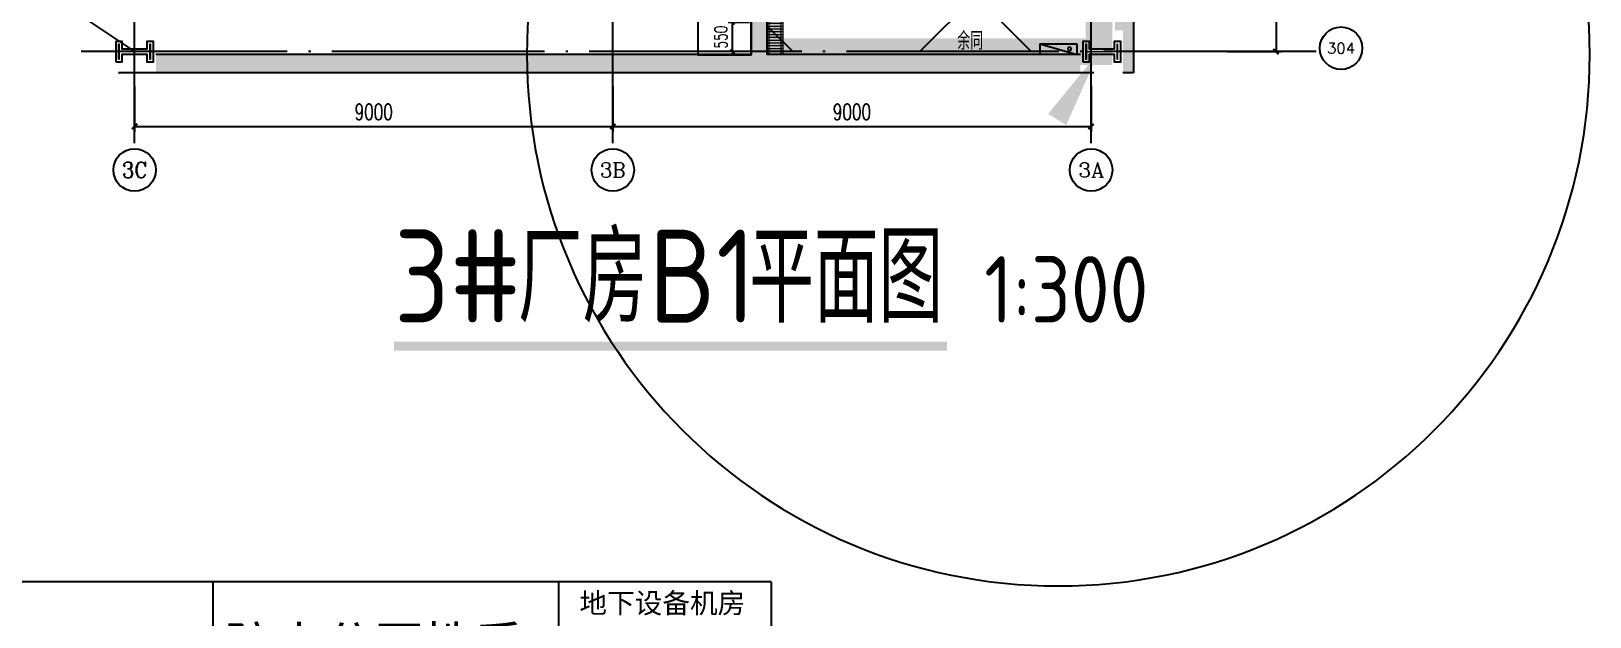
# Model space of a CAD drawing. Extents: x -821772 to -21949, y 506164 to 1049594.
# Drawn here: x -118800 to -89469, y 572038 to 583055 of the extents above; entities that cross this region are included whole.
import ezdxf
from ezdxf.enums import TextEntityAlignment as Align
from ezdxf.xclip import XClip

# ---------------------------------------------------------------- set-up
doc = ezdxf.new("R2010")
doc.units = 0
doc.header["$LTSCALE"] = 1000
doc.header["$MEASUREMENT"] = 0
doc.header["$XCLIPFRAME"] = 2
for name, pattern in [('10平面20250807_t3$0$DASH', [0.35, 0.25, -0.1]), ('10平面20250807_t3$0$DOTE', [2.42, 2, -0.2, 0.02, -0.2]), ('DASH', [0.35, 0.25, -0.1])]:
    doc.linetypes.add(name, pattern=pattern)
doc.layers.get('Defpoints').update_dxf_attribs({"color": 210})
for name, color, linetype, lineweight in [('1-防火分区线', 201, 'DASH', 50), ('10平面20250807_t3$0$A-WALL-HATCH', 8, 'Continuous', 13), ('10平面20250807_t3$0$S-col', 8, 'Continuous', 0)]:
    doc.layers.add(name, color=color, linetype=linetype, lineweight=lineweight)
for name, color, linetype in [('10平面20250807_t3$0$A-AXIS-D', 8, 'Continuous'), ('10平面20250807_t3$0$A-AXIS-DOTE', 8, '10平面20250807_t3$0$DOTE'), ('10平面20250807_t3$0$A-AXIS-DP', 8, 'Continuous'), ('10平面20250807_t3$0$A-HATCH-2', 8, 'Continuous'), ('10平面20250807_t3$0$A-LIN-V', 8, 'Continuous'), ('10平面20250807_t3$0$AS-COLN', 8, 'Continuous'), ('10平面20250807_t3$0$AS-WALL', 8, 'Continuous'), ('10平面20250807_t3$0$DIM_SYMB', 8, 'Continuous'), ('10平面20250807_t3$0$PUB_TEXT', 8, 'Continuous'), ('10平面20250807_t3$0$SB_ZF消火栓', 10, 'Continuous'), ('10平面20250807_t3$0$SB_ZF消火栓M', 10, 'Continuous'), ('10平面20250807_t3$0$建-墙-填充', 8, 'Continuous'), ('DIM_SYMB', 3, 'Continuous'), ('PUB_HATCH', 8, 'Continuous'), ('SPACE', 7, 'Continuous')]:
    doc.layers.add(name, color=color, linetype=linetype)
doc.styles.add('10平面20250807_t3$0$_TCH_AXIS', font='COMPLEX', dxfattribs={"bigfont": 'GBCBIG'})
doc.styles.add('10平面20250807_t3$0$_TCH_DIM', font='SIMPLEX', dxfattribs={"bigfont": 'GBCBIG'})
doc.styles.add('10平面20250807_t3$0$_TCH_DIM_T3', font='SIMPLEX', dxfattribs={"width": 0.705882, "bigfont": 'GBCBIG'})
doc.styles.add('10平面20250807_t3$0$A-DIM_T3', font='SIMPLEX', dxfattribs={"width": 0.705882, "bigfont": 'GBCBIG'})
doc.styles.add('10平面20250807_t3$0$Standard', font='gbenor.shx', dxfattribs={"bigfont": 'gbcbig.shx'})
doc.styles.add('分区$0$黑体', font='')
doc.styles.get('分区$0$黑体').set_extended_font_data('SimHei')
doc.dimstyles.new('10平面20250807_t3$0$_TCH_ARCH&&100', dxfattribs={"dimtxt": 297.5, "dimasz": 100, "dimexe": 100, "dimexo": 100, "dimgap": 126.25, "dimtad": 1, "dimdec": 0, "dimzin": 0, "dimdsep": 46, "dimtxsty": '10平面20250807_t3$0$_TCH_DIM_T3', "dimblk": '10平面20250807_t3$0$_ArchTick', "dimcen": 0.09, "dimclrt": 7, "dimazin": 2, "dimtfac": 1, "dimtdec": 0, "dimtix": 1, "dimtmove": 2, "dimatfit": 3, "dimfxl": 0, "dimtolj": 1, "dimtzin": 0, "dimarcsym": 0})
doc.dimstyles.new('10平面20250807_t3$0$_TCH_ARCH&&80', dxfattribs={"dimtxt": 238, "dimasz": 80, "dimexe": 80, "dimexo": 80, "dimgap": 101, "dimtad": 1, "dimdec": 0, "dimzin": 0, "dimdsep": 46, "dimtxsty": '10平面20250807_t3$0$_TCH_DIM_T3', "dimblk": '10平面20250807_t3$0$_ArchTick', "dimcen": 0.09, "dimclrt": 7, "dimazin": 2, "dimtfac": 1, "dimtdec": 0, "dimtix": 1, "dimtmove": 2, "dimatfit": 3, "dimfxl": 0, "dimtolj": 1, "dimtzin": 0, "dimarcsym": 0})
doc.dimstyles.new('10平面20250807_t3$0$A-DIM&&100', dxfattribs={"dimtxt": 297.5, "dimasz": 100, "dimexe": 100, "dimexo": 100, "dimgap": 126.25, "dimtad": 1, "dimdec": 0, "dimzin": 0, "dimdsep": 46, "dimtxsty": '10平面20250807_t3$0$A-DIM_T3', "dimblk": '10平面20250807_t3$0$_ArchTick', "dimcen": 0.09, "dimclrt": 7, "dimazin": 2, "dimtfac": 1, "dimtdec": 0, "dimtix": 1, "dimtmove": 2, "dimatfit": 3, "dimfxl": 0, "dimtolj": 1, "dimtzin": 0, "dimarcsym": 0})

# ---------------------------------------------------------------- blocks, each defined once
blk = doc.blocks.new('121342115423wertwert')
for p, q in [((2764085, 1921579), (2764085, 1931579)), ((2770585, 1921579), (2770585, 1931579)), ((2775085, 1921579), (2775085, 1931579)), ((2781585, 1931579), (2781585, 1921579)), ((2785585, 1931579), (2785585, 1921579))]:
    blk.add_line(p, q)
for points in [[(2785585, 1931579), (2764085, 1931579)], [(2785585, 1929579), (2764085, 1929579)], [(2785585, 1927579), (2764085, 1927579)], [(2785585, 1925579), (2764085, 1925579)], [(2785585, 1923579), (2764085, 1923579)], [(2785585, 1921579), (2764085, 1921579)]]:
    blk.add_lwpolyline(points)
at = {"style": '分区$0$黑体'}
for s, height, p in [('防火分区说明：', 686.6, (2764153, 1931970)), ('防火分区编号：', 686.6, (2764248, 1930053)), ('防火分区性质：', 686.6, (2775298, 1930053)), ('2', 344, (2774808, 1928647)), ('2', 344, (2781186, 1928647)), ('防火分区面积', 686.6, (2764350, 1927988)), ('m', 1144, (2774075, 1927827)), ('应≤', 686.6, (2775484, 1927988)), ('m', 1144, (2780452, 1927827)), ('疏散人员密度', 686.6, (2764350, 1926264)), ('本建筑总层数', 686.6, (2775400, 1926234)), ('层', 687, (2784454, 1926176)), ('预估疏散人数', 686.6, (2764366, 1924299)), ('人', 687, (2773967, 1924284)), ('百人疏散宽度', 686.6, (2775339, 1924299)), ('m', 1144, (2784513, 1924241)), ('需要疏散宽度', 686.6, (2764336, 1922197)), ('m', 1144, (2774164, 1922234)), ('现有疏散宽度', 686.6, (2775384, 1922197)), ('m', 1144, (2784513, 1922149))]:
    blk.add_text(s, height=height, dxfattribs=at).set_placement(p)
at = {"layer": 'SPACE', "color": 4, "style": '分区$0$黑体'}
blk.add_text('1.0', height=686.6, dxfattribs=at).set_placement((2782528, 1924165))
blk = doc.blocks.new('10平面20250807_t3$0$_ArchTick')
at = {"color": 0, "linetype": 'ByBlock', "const_width": 0.4}
blk.add_lwpolyline([(-0.5, -0.5), (0.5, 0.5)], dxfattribs=at)
blk = doc.blocks.new('*D10002')
at = {"layer": '10平面20250807_t3$0$A-AXIS-D', "color": 0, "lineweight": -2}
for p, q in [((103882, -222800), (103882, -223658)), ((112882, -222800), (112882, -223658)), ((103882, -223558), (112882, -223558))]:
    blk.add_line(p, q, dxfattribs=at)
at = {"layer": 'Defpoints', "color": 0}
for p in [(103882, -222700), (112882, -222700), (112882, -223558)]:
    blk.add_point(p, dxfattribs=at)
at = {"layer": '10平面20250807_t3$0$A-AXIS-D', "color": 0, "lineweight": -2, "xscale": 100, "yscale": 100, "zscale": 100, "rotation": 180}
blk.add_blockref('10平面20250807_t3$0$_ArchTick', (103882, -223558), dxfattribs=at)
at = {"layer": '10平面20250807_t3$0$A-AXIS-D', "color": 0, "lineweight": -2, "xscale": 100, "yscale": 100, "zscale": 100}
blk.add_blockref('10平面20250807_t3$0$_ArchTick', (112882, -223558), dxfattribs=at)
at = {"layer": '10平面20250807_t3$0$A-AXIS-D', "color": 7, "insert": (108382, -223283), "char_height": 297.5, "attachment_point": 5, "style": '10平面20250807_t3$0$_TCH_DIM_T3'}
blk.add_mtext('\\A1;9000', dxfattribs=at)
blk = doc.blocks.new('*D10003')
at = {"layer": '10平面20250807_t3$0$A-AXIS-D', "color": 0, "lineweight": -2}
for p, q in [((112882, -222800), (112882, -223658)), ((121882, -222800), (121882, -223658)), ((112882, -223558), (121882, -223558))]:
    blk.add_line(p, q, dxfattribs=at)
at = {"layer": 'Defpoints', "color": 0}
for p in [(112882, -222700), (121882, -222700), (121882, -223558)]:
    blk.add_point(p, dxfattribs=at)
at = {"layer": '10平面20250807_t3$0$A-AXIS-D', "color": 0, "lineweight": -2, "xscale": 100, "yscale": 100, "zscale": 100, "rotation": 180}
blk.add_blockref('10平面20250807_t3$0$_ArchTick', (112882, -223558), dxfattribs=at)
at = {"layer": '10平面20250807_t3$0$A-AXIS-D', "color": 0, "lineweight": -2, "xscale": 100, "yscale": 100, "zscale": 100}
blk.add_blockref('10平面20250807_t3$0$_ArchTick', (121882, -223558), dxfattribs=at)
at = {"layer": '10平面20250807_t3$0$A-AXIS-D', "color": 7, "insert": (117382, -223283), "char_height": 297.5, "attachment_point": 5, "style": '10平面20250807_t3$0$_TCH_DIM_T3'}
blk.add_mtext('\\A1;9000', dxfattribs=at)
blk = doc.blocks.new('*D10080')
at = {"layer": '10平面20250807_t3$0$A-AXIS-D', "color": 0, "lineweight": -2}
for p, q in [((124446, -204200), (125462, -204200)), ((125362, -204200), (125362, -222150)), ((124446, -222150), (125462, -222150))]:
    blk.add_line(p, q, dxfattribs=at)
at = {"layer": 'Defpoints', "color": 0}
for p in [(124346, -204200), (124346, -222150), (125362, -222150)]:
    blk.add_point(p, dxfattribs=at)
at = {"layer": '10平面20250807_t3$0$A-AXIS-D', "color": 0, "lineweight": -2, "xscale": 100, "yscale": 100, "zscale": 100}
for p, rotation in [((125362, -204200), 90), ((125362, -222150), 270)]:
    blk.add_blockref('10平面20250807_t3$0$_ArchTick', p, dxfattribs=dict(at, rotation=rotation))
at = {"layer": '10平面20250807_t3$0$A-AXIS-D', "color": 7, "insert": (125637, -213175), "char_height": 297.5, "attachment_point": 5, "rotation": 270, "style": '10平面20250807_t3$0$A-DIM_T3'}
blk.add_mtext('\\A1;17950', dxfattribs=at)
blk = doc.blocks.new('10平面20250807_t3$0$A$C5D961328')
at = {"layer": '10平面20250807_t3$0$SB_ZF消火栓'}
blk.add_hatch(color=256, dxfattribs=at).paths.add_polyline_path([(0, 40), (700, 40), (700, 240)])
at = {"layer": '10平面20250807_t3$0$A-LIN-V', "ltscale": 500}
blk.add_circle((350, 40), 10001, dxfattribs=at)
at = {"layer": '10平面20250807_t3$0$SB_ZF消火栓'}
for p, q in [((700, 240), (0, 240)), ((0, 240), (0, 40)), ((700, 240), (0, 40)), ((0, 40), (700, 40)), ((700, 240), (700, 40))]:
    blk.add_line(p, q, dxfattribs=at)
at = {"layer": '10平面20250807_t3$0$SB_ZF消火栓', "color": 1}
blk.add_circle((140, 140), 32.5, dxfattribs=at)
blk = doc.blocks.new('10平面20250807_t3$0$we42342343234')
at = {"layer": '10平面20250807_t3$0$SB_ZF消火栓M', "xscale": -1}
blk.add_blockref('10平面20250807_t3$0$A$C5D961328', (-99120, 582579), dxfattribs=at)
blk = doc.blocks.new('10平面20250807_t3$0$234243242332')
at = {"layer": '10平面20250807_t3$0$SB_ZF消火栓'}
blk.add_blockref('10平面20250807_t3$0$we42342343234', (0, 0), dxfattribs=at)
blk = doc.blocks.new('*D11416')
at = {"layer": '10平面20250807_t3$0$A-AXIS-DP', "color": 0, "lineweight": -2}
for p, q in [((-105284, 583220), (-105681, 583220)), ((-105601, 583220), (-105601, 583300)), ((-105601, 582670), (-105601, 583220)), ((-105284, 582670), (-105681, 582670)), ((-105601, 582670), (-105601, 582590))]:
    blk.add_line(p, q, dxfattribs=at)
at = {"layer": 'Defpoints', "color": 0}
for p in [(-105601, 583220), (-105204, 583220), (-105204, 582670)]:
    blk.add_point(p, dxfattribs=at)
at = {"layer": '10平面20250807_t3$0$A-AXIS-DP', "color": 0, "lineweight": -2, "xscale": 80, "yscale": 80, "zscale": 80}
for p, rotation in [((-105601, 583220), 270), ((-105601, 582670), 90)]:
    blk.add_blockref('10平面20250807_t3$0$_ArchTick', p, dxfattribs=dict(at, rotation=rotation))
at = {"layer": '10平面20250807_t3$0$A-AXIS-DP', "color": 7, "insert": (-105821, 582945), "char_height": 238, "attachment_point": 5, "rotation": 90, "style": '10平面20250807_t3$0$_TCH_DIM_T3'}
blk.add_mtext('\\A1;550', dxfattribs=at)
blk = doc.blocks.new('10平面20250807_t3$0$_FZH')
at = {"layer": '10平面20250807_t3$0$A-HATCH-2'}
blk.add_lwpolyline([(-0.437, -0.25), (-0.437, 0.25), (-0.297, 0.25), (-0.297, 0.067), (0.298, 0.067), (0.298, 0.25), (0.438, 0.25), (0.438, -0.25), (0.298, -0.25), (0.298, -0.068), (-0.297, -0.068), (-0.297, -0.25)], close=True, dxfattribs=at)
at = {"layer": '10平面20250807_t3$0$S-col'}
blk.add_lwpolyline([(-0.375, -0.188), (-0.375, 0.187), (-0.36, 0.187), (-0.36, 0.005), (0.36, 0.005), (0.36, 0.187), (0.375, 0.187), (0.375, -0.188), (0.36, -0.188), (0.36, -0.005), (-0.36, -0.005), (-0.36, -0.188)], close=True, dxfattribs=at)
blk = doc.blocks.new('10平面20250807_t3$0$$LinePat$饰面砖')
at = {"color": 0}
for p, q in [((0, 0), (70, 0)), ((0, 0), (0, -100)), ((17.5, 0), (17.5, -100)), ((35, 0), (35, -100)), ((52.5, 0), (52.5, -100)), ((70, 0), (70, -100)), ((0, -100), (70, -100))]:
    blk.add_line(p, q, dxfattribs=at)
at = {"color": 0, "linetype": '10平面20250807_t3$0$DASH'}
for p, q in [((0, -12.5), (70, -12.5)), ((0, -87.5), (70, -87.5))]:
    blk.add_line(p, q, dxfattribs=at)
blk = doc.blocks.new('10平面20250807_t3$0$dote')
at = {"layer": '10平面20250807_t3$0$A-AXIS-D'}
for centre in [(126586, -222085.7), (103882.2, -224376.3), (112882.2, -224376.3), (121882.2, -224376.3)]:
    blk.add_circle(centre, 400, dxfattribs=at)
at = {"layer": '10平面20250807_t3$0$A-AXIS-DOTE', "ltscale": 2}
for p, q in [((73878.2, -202050), (103882.2, -222150)), ((126116.4, -222150), (102876.4, -222150))]:
    blk.add_line(p, q, dxfattribs=at)
for points in [[(103882.2, -223870), (103882.2, -200910)], [(112882.2, -223870), (112882.2, -200910)], [(121882.2, -223870), (121882.2, -200910)]]:
    blk.add_lwpolyline(points, dxfattribs=at)
at = {"layer": '10平面20250807_t3$0$PUB_TEXT', "style": '10平面20250807_t3$0$_TCH_AXIS'}
for s, height, p, p2 in [('304', 199.75, (126324.4, -222185.6), (126847.5, -222185.6)), ('3C', 294.28, (103644, -224523.4), (104120.4, -224523.4)), ('3B', 282.17, (112640.3, -224517.3), (113124.1, -224517.3)), ('3A', 276.42, (121638.7, -224514.5), (122125.7, -224514.5))]:
    blk.add_text(s, height=height, dxfattribs=at).set_placement(p, p2, align=Align.FIT)
at = {"layer": '10平面20250807_t3$0$A-AXIS-D'}
dim = blk.add_linear_dim(base=(125362.2, -222150), p1=(124346.4, -204200), p2=(124346.4, -222150), angle=270, dimstyle='10平面20250807_t3$0$A-DIM&&100', override={"dimgap": 0}, dxfattribs=at)
dim.commit()
dim.dimension.update_dxf_attribs({"geometry": '*D10080', "text_midpoint": (125637.2, -213175), "dimtype": 129, "text_rotation": 270})
for base, p1, p2, picture, middle in [((112882.2, -223558), (103882.2, -222700), (112882.2, -222700), '*D10002', (108382.2, -223283)), ((121882.2, -223558), (112882.2, -222700), (121882.2, -222700), '*D10003', (117382.2, -223283))]:
    dim = blk.add_linear_dim(base=base, p1=p1, p2=p2, angle=0, dimstyle='10平面20250807_t3$0$_TCH_ARCH&&100', override={"dimgap": 0}, dxfattribs=at)
    dim.commit()
    dim.dimension.update_dxf_attribs({"geometry": picture, "text_midpoint": middle, "dimtype": 129})
blk = doc.blocks.new('10平面20250807_t3')
at = {"layer": '10平面20250807_t3$0$建-墙-填充'}
for points in [[(-98404.2, 583070), (-98254.2, 583070), (-98254.2, 582270), (-98054.2, 582270), (-98054.2, 601019.9), (-98254.2, 601019.9), (-98254.2, 600219.9), (-98404.2, 600219.9)], [(-104954.2, 597730), (-105254.2, 597730), (-105254.2, 582619.1), (-105104.2, 582502.4), (-104954.2, 582619.1)], [(-116454.2, 582619.1), (-116454.2, 582270), (-117153.6, 582270), (-117154.2, 582269.1), (-105104.2, 582269.1), (-105104.2, 582502.4), (-105254.2, 582619.1)], [(-98804.2, 582270), (-99054.2, 582270), (-99054.2, 582619.1), (-104954.2, 582619.1), (-105104.2, 582502.4), (-105104.2, 582269.1), (-98804.2, 582269.1)]]:
    blk.add_hatch(color=256, dxfattribs=at).paths.add_polyline_path(points)
at = {"layer": '10平面20250807_t3$0$A-WALL-HATCH'}
blk.add_lwpolyline([(-106254.2, 582609.1), (-105936.3, 597402.3), (-105254.2, 597620)], dxfattribs=at)
at = {"layer": '10平面20250807_t3$0$AS-COLN'}
for p, q in [((-98054.2, 601019.9), (-98054.2, 582270)), ((-105254.2, 597730), (-105254.2, 582619.1)), ((-104954.2, 597730), (-104954.2, 582619.1)), ((-105254.2, 582619.1), (-116454.2, 582619.1)), ((-99054.2, 582619.1), (-104954.2, 582619.1)), ((-117154.2, 582269.1), (-117153.6, 582270)), ((-105104.2, 582269.1), (-117154.2, 582269.1)), ((-98804.2, 582269.1), (-105104.2, 582269.1)), ((-98804.2, 582269.1), (-98804.2, 582270)), ((-98054.2, 582270), (-98254.2, 582270))]:
    blk.add_line(p, q, dxfattribs=at)
blk.add_lwpolyline([(-106254.2, 582609.1), (-105254.2, 582609.1), (-105254.2, 597620), (-106254.2, 597620)], close=True, dxfattribs=at)
at = {"layer": '10平面20250807_t3$0$DIM_SYMB', "const_width": 175}
blk.add_lwpolyline([(-111970.5, 577129.2), (-101564.2, 577129.2)], dxfattribs=at)
at = {"layer": '10平面20250807_t3$0$A-WALL-HATCH', "xscale": 3.005896639420585, "yscale": 3, "zscale": 3, "rotation": 270.0001690309124}
for p in [(-104654.1, 583250.4), (-104654.1, 583039.9), (-104654.1, 582829.5)]:
    blk.add_blockref('10平面20250807_t3$0$$LinePat$饰面砖', p, dxfattribs=at)
at = {"layer": '10平面20250807_t3$0$AS-COLN', "xscale": 800, "yscale": 800, "zscale": 800}
for p in [(-116854.2, 582670), (-98654.2, 582670)]:
    blk.add_blockref('10平面20250807_t3$0$_FZH', p, dxfattribs=at)
at = {"layer": '10平面20250807_t3$0$AS-WALL'}
blk.add_blockref('10平面20250807_t3$0$dote', (-220736.4, 804820), dxfattribs=at)
at = {"layer": '10平面20250807_t3$0$SB_ZF消火栓', "linetype": 'Continuous'}
blk.add_blockref('10平面20250807_t3$0$234243242332', (0, 0), dxfattribs=at)
at = {"layer": '10平面20250807_t3$0$PUB_TEXT'}
for s, height, style, p in [('余同', 337.59, '10平面20250807_t3$0$_TCH_DIM', (-101373.2, 582705)), ('3#', 1750, '10平面20250807_t3$0$Standard', (-111970.5, 577572.3)), ('厂房', 1687.94, '10平面20250807_t3$0$Standard', (-109637.2, 577572.3)), ('B1', 1750, '10平面20250807_t3$0$Standard', (-107179.7, 577572.3)), ('平面图', 1687.94, '10平面20250807_t3$0$Standard', (-105283.9, 577572.3)), ('1:300', 1250, '10平面20250807_t3$0$Standard', (-100864.2, 577572.3))]:
    blk.add_text(s, height=height, dxfattribs=dict(at, style=style)).set_placement(p)
at = {"layer": '10平面20250807_t3$0$A-AXIS-DP'}
dim = blk.add_aligned_dim(p1=(-105204.2, 582670), p2=(-105204.2, 583220), distance=396.6, dimstyle='10平面20250807_t3$0$_TCH_ARCH&&80', dxfattribs=at)
dim.commit()
dim.dimension.update_dxf_attribs({"geometry": '*D11416', "text_midpoint": (-105820.8, 582945)})

msp = doc.modelspace()

# ---------------------------------------------------------------- block references
at = {"ltscale": 100}
ref = msp.add_blockref('10平面20250807_t3', (0, 0), dxfattribs=at)
XClip(ref).set_block_clipping_path([(-386212.6353242097, 506163.79756496), (-21948.7593967821, 884998.2285294847)])

# ---------------------------------------------------------------- next in the draw order: hatches: boundary and pattern name
at = {"layer": 'PUB_HATCH', "ltscale": 5000}
h = msp.add_hatch(dxfattribs=at)
h.set_pattern_fill('SQUARE', color=8, scale=1000, angle=45)
h.set_pattern_definition([(45, (0, 0), (-1122.532, 1122.532), [1587.5, -1587.5]), (135, (0, 0), (-1122.532, -1122.532), [1587.5, -1587.5])])
h.paths.add_polyline_path([(-104954.2, 582669.9), (-98704.2, 582669.9), (-98704.2, 600769.9), (-104954.2, 600769.9)])

# ---------------------------------------------------------------- next in the draw order: linework, layer by layer
at = {"layer": '1-防火分区线', "color": 1, "linetype": 'DASH', "ltscale": 5, "const_width": 500}
msp.add_lwpolyline([(-104954.2, 582669.9), (-98704.2, 582669.9), (-98704.2, 600769.9), (-104954.2, 600769.9)], close=True, dxfattribs=at)
at = {"layer": 'DIM_SYMB'}
msp.add_lwpolyline([(-104877.1, 572696.1, 0, 0, 0), (-98704.2, 582669.9, 0, 400, 0), (-99493.6, 581394.4, 0, 0, 0)], format="xyseb", dxfattribs=at)

# ---------------------------------------------------------------- next in the draw order: block references
at = {"layer": 'SPACE', "color": 4}
msp.add_blockref('121342115423wertwert', (-2890461.9, -1358883.1), dxfattribs=at)

# ---------------------------------------------------------------- next in the draw order: texts
at = {"layer": 'SPACE', "color": 4, "style": '分区$0$黑体'}
msp.add_text('地下设备机房', height=381.44, dxfattribs=at).set_placement((-108484, 572105.3))

doc.saveas('drawing.dxf')
